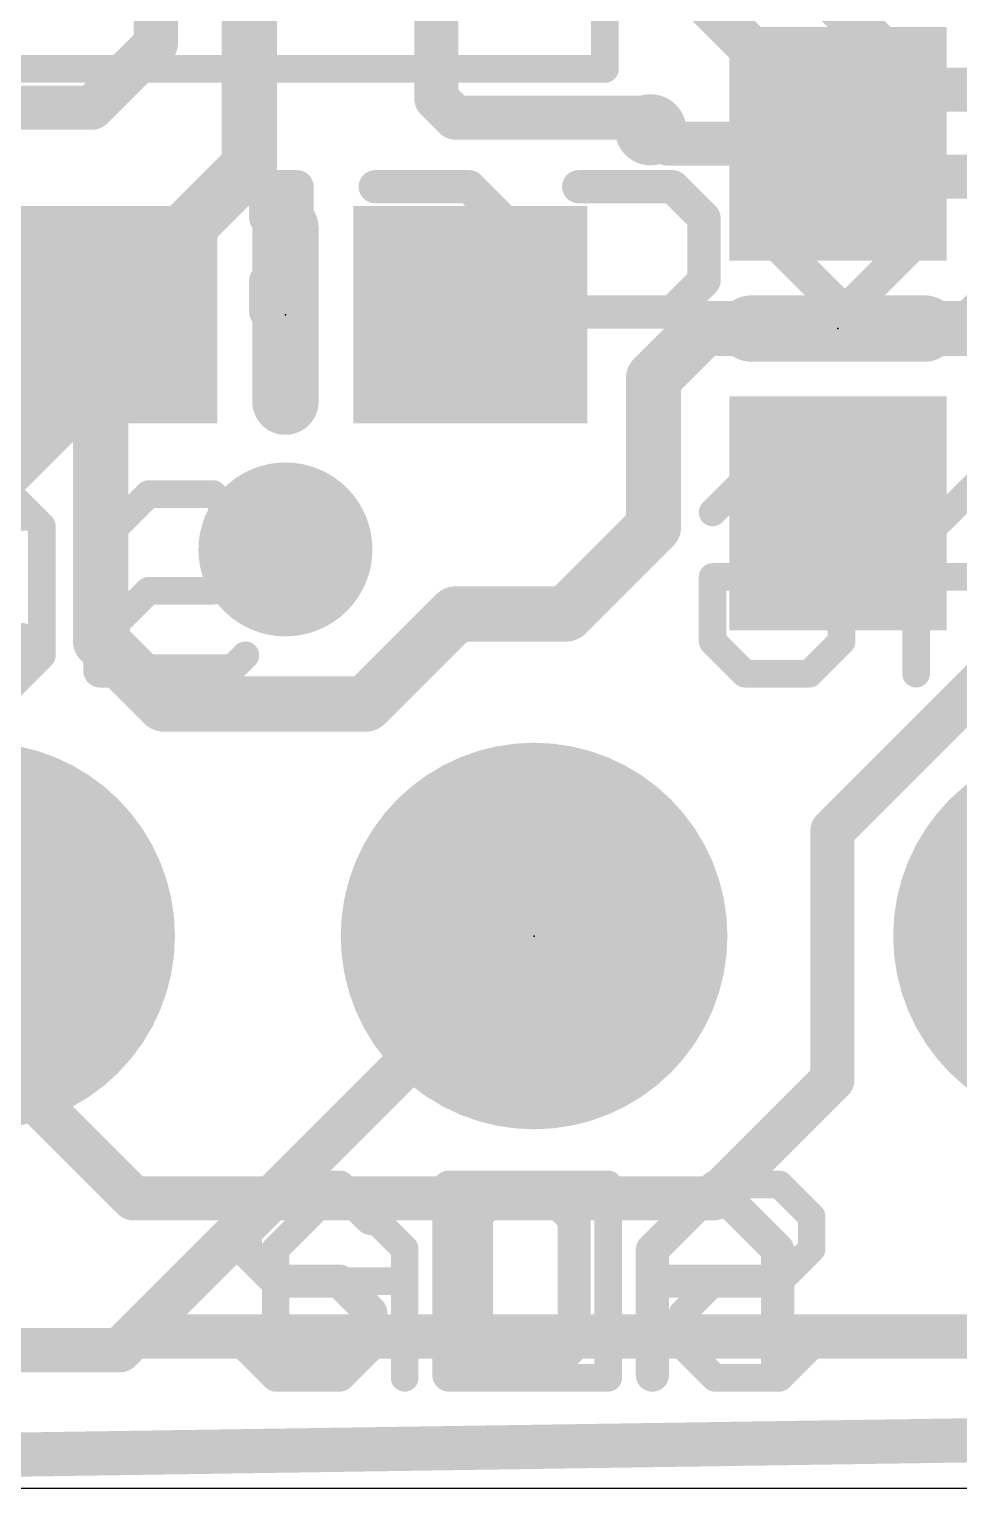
# Model space of a CAD drawing. Extents: x -0.1 to 25.5, y -0.1 to 17.9.
# Drawn here: x 10.38 to 14.65, y -0.1 to 6.71 of the extents above; entities that cross this region are included whole.
import ezdxf

# ---------------------------------------------------------------- set-up
doc = ezdxf.new("R2010")
doc.units = 0
for name, color, linetype in [('1', 12, 'CONTINUOUS'), ('16', 5, 'CONTINUOUS'), ('17', 110, 'CONTINUOUS'), ('18', 110, 'CONTINUOUS'), ('20', 53, 'CONTINUOUS'), ('21', 40, 'CONTINUOUS'), ('22', 6, 'CONTINUOUS'), ('23', 40, 'CONTINUOUS')]:
    doc.layers.add(name, color=color, linetype=linetype)

# ---------------------------------------------------------------- blocks, each defined once
blk = doc.blocks.new('RECT')
blk.add_solid([(-0.5, -0.5), (0.5, -0.5), (-0.5, 0.5), (0.5, 0.5)])
blk = doc.blocks.new('ROUNDP')
at = {"const_width": 0.5}
blk.add_lwpolyline([(0, -0.25, 1), (0, 0.25, 1), (0, -0.25)], format="xyb", dxfattribs=at)
blk = doc.blocks.new('ROUNDV')
at = {"const_width": 0.5}
blk.add_lwpolyline([(0, -0.25, 1), (0, 0.25, 1), (0, -0.25)], format="xyb", dxfattribs=at)

msp = doc.modelspace()

# ---------------------------------------------------------------- linework, layer by layer
at = {"layer": '1'}
for points, const_width in [([(11.391, 6.908), (11.391, 6.0815)], 0.254), ([(10.961, 6.908), (10.961, 6.643)], 0.2032), ([(12.251, 6.908), (12.251, 6.3912)], 0.2032), ([(10.961, 6.643), (10.668, 6.35)], 0.2032), ([(12.251, 6.3912), (12.3383, 6.3039)], 0.2032), ([(10.668, 6.35), (10.0575, 6.35)], 0.2032), ([(12.3383, 6.3039), (13.1997, 6.3039)], 0.2032), ([(13.1997, 6.3039), (13.3196, 6.184)], 0.2032), ([(13.3196, 6.184), (14.097, 6.184)], 0.2032), ([(11.391, 6.0815), (10.707, 5.3975)], 0.254), ([(14.986, 5.6044), (14.7156, 5.334)], 0.254), ([(10.707, 5.119), (10.707, 5.3975)], 0.254), ([(10.707, 5.3975), (10.707, 3.898)], 0.254), ([(13.4785, 5.334), (13.2493, 5.1048)], 0.254), ([(14.7156, 5.334), (13.4785, 5.334)], 0.254), ([(8.89, 3.302), (10.707, 5.119)], 0.254), ([(13.2493, 4.4228), (13.2493, 5.1048)], 0.254), ([(12.8477, 4.0212), (13.2493, 4.4228)], 0.254), ([(11.9253, 3.6068), (12.3397, 4.0212)], 0.254), ([(12.3397, 4.0212), (12.8477, 4.0212)], 0.254), ([(10.707, 3.898), (10.9982, 3.6068)], 0.254), ([(14.8195, 3.7719), (14.0716, 3.024)], 0.2032), ([(10.9982, 3.6068), (11.9253, 3.6068)], 0.254), ([(14.0716, 3.024), (14.0716, 1.8796)], 0.2032), ([(10.8585, 1.3335), (10.16, 2.032)], 0.2032), ([(14.0716, 1.8796), (13.5255, 1.3335)], 0.2032), ([(13.5255, 1.3335), (10.8585, 1.3335)], 0.2032), ([(25.4, 0.381), (0, 0)], 0.2032)]:
    msp.add_lwpolyline(points, dxfattribs=dict(at, const_width=const_width))
for points, const_width in [([(10.9969, 6.6071, 1), (10.9251, 6.6789)], 0.1016), ([(10.9102, 6.643, 1), (11.0118, 6.643)], 0.1016), ([(12.2869, 6.4272, 1), (12.2151, 6.3553)], 0.1016), ([(10.6321, 6.3859, 1), (10.7039, 6.3141)], 0.1016), ([(10.668, 6.2992, 1), (10.668, 6.4008)], 0.1016), ([(12.2002, 6.3912, 1), (12.3018, 6.3912)], 0.1016), ([(12.3383, 6.3547, 1), (12.3383, 6.2531)], 0.1016), ([(13.2357, 6.3398, 1), (13.1638, 6.268)], 0.1016), ([(13.1997, 6.2531, 1), (13.1997, 6.3547)], 0.1016), ([(12.3024, 6.268, 1), (12.3743, 6.3398)], 0.1016), ([(13.3196, 6.2348, 1), (13.3196, 6.1332)], 0.1016), ([(13.2837, 6.1481, 1), (13.3556, 6.2199)], 0.1016), ([(14.097, 6.1332, 1), (14.097, 6.2348)], 0.1016), ([(11.4359, 6.0366, 1), (11.3461, 6.1264)], 0.127), ([(11.3275, 6.0815, 1), (11.4545, 6.0815)], 0.127), ([(10.7705, 5.3975, 1), (10.6435, 5.3975)], 0.127), ([(10.7705, 5.3975, 1), (10.6435, 5.3975)], 0.127), ([(10.6621, 5.4424, 1), (10.7519, 5.3526)], 0.127), ([(13.4785, 5.3975, 1), (13.4785, 5.2705)], 0.127), ([(13.5234, 5.2891, 1), (13.4335, 5.3789)], 0.127), ([(14.6706, 5.3789, 1), (14.7605, 5.2891)], 0.127), ([(10.7519, 5.0741, 1), (10.6621, 5.1639)], 0.127), ([(10.6435, 5.119, 1), (10.7705, 5.119)], 0.127), ([(13.3128, 5.1048, 1), (13.1858, 5.1048)], 0.127), ([(13.2044, 5.1498, 1), (13.2942, 5.0599)], 0.127), ([(13.2942, 4.3779, 1), (13.2044, 4.4677)], 0.127), ([(13.1858, 4.4228, 1), (13.3128, 4.4228)], 0.127), ([(12.3397, 4.0847, 1), (12.3397, 3.9577)], 0.127), ([(12.3846, 3.9763, 1), (12.2948, 4.0661)], 0.127), ([(12.8028, 4.0661, 1), (12.8926, 3.9763)], 0.127), ([(12.8477, 3.9577, 1), (12.8477, 4.0847)], 0.127), ([(10.7519, 3.9429, 1), (10.6621, 3.8531)], 0.127), ([(10.6435, 3.898, 1), (10.7705, 3.898)], 0.127), ([(10.9982, 3.6703, 1), (10.9982, 3.5433)], 0.127), ([(10.9533, 3.5619, 1), (11.0431, 3.6517)], 0.127), ([(11.8804, 3.6517, 1), (11.9702, 3.5619)], 0.127), ([(11.9253, 3.5433, 1), (11.9253, 3.6703)], 0.127), ([(14.1224, 3.024, 1), (14.0208, 3.024)], 0.1016), ([(14.0357, 3.0599, 1), (14.1075, 2.988)], 0.1016), ([(14.1075, 1.8437, 1), (14.0357, 1.9155)], 0.1016), ([(14.0208, 1.8796, 1), (14.1224, 1.8796)], 0.1016), ([(10.8585, 1.3843, 1), (10.8585, 1.2827)], 0.1016), ([(13.5255, 1.2827, 1), (13.5255, 1.3843)], 0.1016), ([(10.8226, 1.2976, 1), (10.8944, 1.3694)], 0.1016), ([(13.4896, 1.3694, 1), (13.5614, 1.2976)], 0.1016)]:
    msp.add_lwpolyline(points, format="xyb", dxfattribs=dict(at, const_width=const_width))
at = {"layer": '16', "const_width": 0.2032}
for points in [[(13.6715, 7.2443), (14.4832, 6.4325)], [(14.2875, 6.0325), (13.155, 7.165)], [(14.4832, 6.4325), (17.4761, 6.4325)], [(15.1683, 6.0325), (14.2875, 6.0325)], [(10.8585, 0.6985), (12.7, 2.54)], [(10.795, 0.635), (10.8585, 0.6985)], [(10.8585, 0.6985), (23.3045, 0.6985)], [(2.54, 0.635), (10.795, 0.635)], [(25.4, 0.381), (0, 0)]]:
    msp.add_lwpolyline(points, dxfattribs=at)
at = {"layer": '16', "const_width": 0.1016}
for points in [[(14.4832, 6.4833, 1), (14.4832, 6.3818)], [(14.4473, 6.3966, 1), (14.5192, 6.4685)], [(14.2875, 6.0833, 1), (14.2875, 5.9817)], [(14.2516, 5.9966, 1), (14.3234, 6.0684)], [(12.7359, 2.5041, 1), (12.6641, 2.5759)], [(10.8585, 0.7493, 1), (10.8585, 0.6477)], [(10.8226, 0.7344, 1), (10.8944, 0.6626)], [(10.8944, 0.6626, 1), (10.8226, 0.7344)], [(10.7591, 0.6709, 1), (10.8309, 0.5991)], [(10.795, 0.5842, 1), (10.795, 0.6858)]]:
    msp.add_lwpolyline(points, format="xyb", dxfattribs=at)
at = {"layer": '20'}
msp.add_line((2.54, 0), (22.86, 0), dxfattribs=at)
at = {"layer": '21'}
for points, const_width in [([(13.026, 9.728), (13.026, 6.528)], 0.127), ([(13.026, 6.528), (9.326, 6.528)], 0.127), ([(11.557, 5.7975), (11.557, 4.9975)], 0.3048), ([(14.497, 5.334), (13.697, 5.334)], 0.3048), ([(10.3447, 4.4795), (10.2006, 4.6235)], 0.1524), ([(10.704, 4.6235), (10.704, 3.7592)], 0.1524), ([(10.2006, 3.7592), (10.3447, 3.9033)], 0.1524), ([(10.704, 3.7592), (11.2802, 3.7592)], 0.1524), ([(11.517, 1.385), (11.3729, 1.241)], 0.1524), ([(11.8051, 1.385), (11.517, 1.385)], 0.1524), ([(11.9491, 1.241), (11.8051, 1.385)], 0.1524), ([(12.3084, 1.385), (12.3084, 0.5207)], 0.1524), ([(12.7406, 1.385), (12.3084, 1.385)], 0.1524), ([(12.8847, 1.241), (12.7406, 1.385)], 0.1524), ([(13.244, 1.0969), (13.5321, 1.385)], 0.1524), ([(13.5321, 1.385), (13.8202, 1.0969)], 0.1524), ([(11.3729, 1.241), (11.3729, 1.0969)], 0.1524), ([(12.8847, 0.6648), (12.8847, 1.241)], 0.1524), ([(11.3729, 1.0969), (11.517, 0.9529)], 0.1524), ([(13.244, 0.5207), (13.244, 1.0969)], 0.1524), ([(13.8202, 1.0969), (13.8202, 0.5207)], 0.1524), ([(11.517, 0.9529), (11.8051, 0.9529)], 0.1524), ([(11.8051, 0.9529), (11.9491, 0.8088)], 0.1524), ([(13.244, 0.9529), (13.8202, 0.9529)], 0.1524), ([(11.9491, 0.8088), (11.9491, 0.6648)], 0.1524), ([(11.517, 0.5207), (11.3729, 0.6648)], 0.1524), ([(11.9491, 0.6648), (11.8051, 0.5207)], 0.1524), ([(12.7406, 0.5207), (12.8847, 0.6648)], 0.1524), ([(11.8051, 0.5207), (11.517, 0.5207)], 0.1524), ([(12.3084, 0.5207), (12.7406, 0.5207)], 0.1524)]:
    msp.add_lwpolyline(points, dxfattribs=dict(at, const_width=const_width))
for points, const_width in [([(12.9942, 6.528, 1), (13.0578, 6.528)], 0.0635), ([(13.026, 6.4963, 1), (13.026, 6.5598)], 0.0635), ([(13.236, 6.148, 1), (13.236, 6.348, 1), (13.236, 6.148)], 0.127), ([(11.6332, 5.7975, 1), (11.4808, 5.7975)], 0.1524), ([(13.697, 5.4102, 1), (13.697, 5.2578)], 0.1524), ([(14.497, 5.2578, 1), (14.497, 5.4102)], 0.1524), ([(11.4808, 4.9975, 1), (11.6332, 4.9975)], 0.1524), ([(10.7421, 4.6235, 1), (10.6659, 4.6235)], 0.0762), ([(10.3177, 4.4525, 1), (10.3716, 4.5064)], 0.0762), ([(10.3716, 3.8763, 1), (10.3177, 3.9302)], 0.0762), ([(10.704, 3.7973, 1), (10.704, 3.7211)], 0.0762), ([(11.2802, 3.7211, 1), (11.2802, 3.7973)], 0.0762), ([(10.6659, 3.7592, 1), (10.7421, 3.7592)], 0.0762), ([(11.517, 1.4231, 1), (11.517, 1.3469)], 0.0762), ([(11.5439, 1.3581, 1), (11.49, 1.412)], 0.0762), ([(11.832, 1.412, 1), (11.7781, 1.3581)], 0.0762), ([(11.8051, 1.3469, 1), (11.8051, 1.4231)], 0.0762), ([(12.3465, 1.385, 1), (12.2703, 1.385)], 0.0762), ([(12.3084, 1.4231, 1), (12.3084, 1.3469)], 0.0762), ([(12.7676, 1.412, 1), (12.7137, 1.3581)], 0.0762), ([(12.7406, 1.3469, 1), (12.7406, 1.4231)], 0.0762), ([(13.559, 1.412, 1), (13.5051, 1.3581)], 0.0762), ([(13.559, 1.3581, 1), (13.5051, 1.412)], 0.0762), ([(11.411, 1.241, 1), (11.3348, 1.241)], 0.0762), ([(11.346, 1.2679, 1), (11.3999, 1.214)], 0.0762), ([(11.9222, 1.214, 1), (11.9761, 1.2679)], 0.0762), ([(12.9228, 1.241, 1), (12.8466, 1.241)], 0.0762), ([(12.8577, 1.214, 1), (12.9116, 1.2679)], 0.0762), ([(11.3999, 1.1239, 1), (11.346, 1.07)], 0.0762), ([(13.217, 1.1239, 1), (13.2709, 1.07)], 0.0762), ([(13.2821, 1.0969, 1), (13.2059, 1.0969)], 0.0762), ([(13.8583, 1.0969, 1), (13.7821, 1.0969)], 0.0762), ([(13.7932, 1.07, 1), (13.8471, 1.1239)], 0.0762), ([(11.3348, 1.0969, 1), (11.411, 1.0969)], 0.0762), ([(11.517, 0.991, 1), (11.517, 0.9148)], 0.0762), ([(11.832, 0.9798, 1), (11.7781, 0.9259)], 0.0762), ([(11.8051, 0.9148, 1), (11.8051, 0.991)], 0.0762), ([(13.244, 0.991, 1), (13.244, 0.9148)], 0.0762), ([(13.8202, 0.9148, 1), (13.8202, 0.991)], 0.0762), ([(11.49, 0.9259, 1), (11.5439, 0.9798)], 0.0762), ([(11.9872, 0.8088, 1), (11.911, 0.8088)], 0.0762), ([(11.9222, 0.7819, 1), (11.9761, 0.8358)], 0.0762), ([(11.3999, 0.6917, 1), (11.346, 0.6378)], 0.0762), ([(11.911, 0.6648, 1), (11.9872, 0.6648)], 0.0762), ([(11.9761, 0.6378, 1), (11.9222, 0.6917)], 0.0762), ([(12.8466, 0.6648, 1), (12.9228, 0.6648)], 0.0762), ([(12.9116, 0.6378, 1), (12.8577, 0.6917)], 0.0762), ([(11.517, 0.5588, 1), (11.517, 0.4826)], 0.0762), ([(11.49, 0.4938, 1), (11.5439, 0.5476)], 0.0762), ([(11.7781, 0.5476, 1), (11.832, 0.4938)], 0.0762), ([(11.8051, 0.4826, 1), (11.8051, 0.5588)], 0.0762), ([(12.3084, 0.5588, 1), (12.3084, 0.4826)], 0.0762), ([(12.2703, 0.5207, 1), (12.3465, 0.5207)], 0.0762), ([(12.7137, 0.5476, 1), (12.7676, 0.4938)], 0.0762), ([(12.7406, 0.4826, 1), (12.7406, 0.5588)], 0.0762), ([(13.2059, 0.5207, 1), (13.2821, 0.5207)], 0.0762), ([(13.7821, 0.5207, 1), (13.8583, 0.5207)], 0.0762)]:
    msp.add_lwpolyline(points, format="xyb", dxfattribs=dict(at, const_width=const_width))
at = {"layer": '22'}
for points, const_width in [([(13.8407, 5.6983), (13.8407, 6.2745)], 0.1524), ([(14.4169, 6.2745), (14.4169, 5.6983)], 0.1524), ([(11.6103, 5.9864), (11.4663, 5.9864)], 0.1524), ([(11.4663, 5.9864), (11.4663, 5.8424)], 0.1524), ([(11.6103, 5.8424), (11.6103, 5.9864)], 0.1524), ([(11.9696, 5.9864), (12.4018, 5.9864)], 0.1524), ([(12.4018, 5.9864), (12.5458, 5.8424)], 0.1524), ([(12.9051, 5.9864), (13.3373, 5.9864)], 0.1524), ([(13.3373, 5.9864), (13.4814, 5.8424)], 0.1524), ([(11.4663, 5.8424), (11.6103, 5.8424)], 0.1524), ([(12.5458, 5.8424), (12.5458, 5.5543)], 0.1524), ([(13.4814, 5.8424), (13.4814, 5.5543)], 0.1524), ([(14.1288, 5.4102), (13.8407, 5.6983)], 0.1524), ([(14.4169, 5.6983), (14.1288, 5.4102)], 0.1524), ([(11.6103, 5.5543), (11.4663, 5.5543)], 0.1524), ([(11.4663, 5.5543), (11.4663, 5.4102)], 0.1524), ([(11.6103, 5.4102), (11.6103, 5.5543)], 0.1524), ([(12.5458, 5.5543), (12.4018, 5.4102)], 0.1524), ([(13.4814, 5.5543), (13.3373, 5.4102)], 0.1524), ([(11.4663, 5.4102), (11.6103, 5.4102)], 0.1524), ([(12.4018, 5.4102), (11.9696, 5.4102)], 0.1524), ([(13.3373, 5.4102), (12.9051, 5.4102)], 0.1524), ([(13.5208, 4.488), (13.6691, 4.6363)], 0.127), ([(13.6691, 4.6363), (13.9657, 4.6363)], 0.127), ([(13.9657, 4.6363), (14.114, 4.488)], 0.127), ([(14.7529, 4.6363), (14.4563, 4.3397)], 0.127), ([(10.289, 4.5728), (10.4373, 4.4245)], 0.127), ([(10.7796, 4.4245), (10.9279, 4.5728)], 0.127), ([(10.9279, 4.5728), (11.2245, 4.5728)], 0.127), ([(11.2245, 4.5728), (11.3728, 4.4245)], 0.127), ([(14.114, 4.488), (14.114, 3.8948)], 0.127), ([(10.4373, 4.4245), (10.4373, 3.8313)], 0.127), ([(11.3728, 4.4245), (11.3728, 4.2762)], 0.127), ([(14.4563, 4.3397), (14.4563, 3.7465)], 0.127), ([(11.3728, 4.2762), (11.2245, 4.1279)], 0.127), ([(13.5208, 3.8948), (13.5208, 4.1914)], 0.127), ([(13.5208, 4.1914), (13.8174, 4.1914)], 0.127), ([(15.0495, 4.1914), (14.4563, 4.1914)], 0.127), ([(10.9279, 4.1279), (10.7796, 3.9796)], 0.127), ([(11.2245, 4.1279), (10.9279, 4.1279)], 0.127), ([(10.7796, 3.9796), (10.7796, 3.8313)], 0.127), ([(13.6691, 3.7465), (13.5208, 3.8948)], 0.127), ([(14.114, 3.8948), (13.9657, 3.7465)], 0.127), ([(10.4373, 3.8313), (10.289, 3.683)], 0.127), ([(10.7796, 3.8313), (10.9279, 3.683)], 0.127), ([(11.2245, 3.683), (11.3728, 3.8313)], 0.127), ([(10.9279, 3.683), (11.2245, 3.683)], 0.127), ([(13.9657, 3.7465), (13.6691, 3.7465)], 0.127), ([(11.8087, 1.3978), (11.5121, 1.1012)], 0.127), ([(12.1052, 1.1012), (11.8087, 1.3978)], 0.127), ([(12.4476, 1.2495), (12.5959, 1.3978)], 0.127), ([(12.5959, 1.3978), (13.0408, 1.3978)], 0.127), ([(13.0408, 1.3978), (13.0408, 0.508)], 0.127), ([(13.3831, 1.2495), (13.5314, 1.3978)], 0.127), ([(13.5314, 1.3978), (13.828, 1.3978)], 0.127), ([(13.828, 1.3978), (13.9763, 1.2495)], 0.127), ([(12.4476, 0.6563), (12.4476, 1.2495)], 0.127), ([(13.9763, 1.2495), (13.9763, 1.1012)], 0.127), ([(11.5121, 1.1012), (11.5121, 0.508)], 0.127), ([(12.1052, 0.508), (12.1052, 1.1012)], 0.127), ([(13.9763, 1.1012), (13.828, 0.9529)], 0.127), ([(12.1052, 0.9529), (11.5121, 0.9529)], 0.127), ([(13.5314, 0.9529), (13.3831, 0.8046)], 0.127), ([(13.828, 0.9529), (13.5314, 0.9529)], 0.127), ([(13.3831, 0.8046), (13.3831, 0.6563)], 0.127), ([(12.5959, 0.508), (12.4476, 0.6563)], 0.127), ([(13.3831, 0.6563), (13.5314, 0.508)], 0.127), ([(13.828, 0.508), (13.9763, 0.6563)], 0.127), ([(13.0408, 0.508), (12.5959, 0.508)], 0.127), ([(13.5314, 0.508), (13.828, 0.508)], 0.127)]:
    msp.add_lwpolyline(points, dxfattribs=dict(at, const_width=const_width))
for points, const_width in [([(13.8788, 6.2745, 1), (13.8026, 6.2745)], 0.0762), ([(14.455, 6.2745, 1), (14.3788, 6.2745)], 0.0762), ([(11.4663, 6.0245, 1), (11.4663, 5.9483)], 0.0762), ([(11.5044, 5.9864, 1), (11.4282, 5.9864)], 0.0762), ([(11.6484, 5.9864, 1), (11.5722, 5.9864)], 0.0762), ([(11.6103, 5.9483, 1), (11.6103, 6.0245)], 0.0762), ([(11.9696, 6.0245, 1), (11.9696, 5.9483)], 0.0762), ([(12.4287, 6.0134, 1), (12.3748, 5.9595)], 0.0762), ([(12.4018, 5.9483, 1), (12.4018, 6.0245)], 0.0762), ([(12.9051, 6.0245, 1), (12.9051, 5.9483)], 0.0762), ([(13.3643, 6.0134, 1), (13.3104, 5.9595)], 0.0762), ([(13.3373, 5.9483, 1), (13.3373, 6.0245)], 0.0762), ([(11.4663, 5.8805, 1), (11.4663, 5.8043)], 0.0762), ([(11.4282, 5.8424, 1), (11.5044, 5.8424)], 0.0762), ([(11.5722, 5.8424, 1), (11.6484, 5.8424)], 0.0762), ([(11.6103, 5.8043, 1), (11.6103, 5.8805)], 0.0762), ([(12.5839, 5.8424, 1), (12.5077, 5.8424)], 0.0762), ([(12.5189, 5.8154, 1), (12.5728, 5.8693)], 0.0762), ([(13.5195, 5.8424, 1), (13.4433, 5.8424)], 0.0762), ([(13.4544, 5.8154, 1), (13.5083, 5.8693)], 0.0762), ([(13.8676, 5.7253, 1), (13.8137, 5.6714)], 0.0762), ([(13.8026, 5.6983, 1), (13.8788, 5.6983)], 0.0762), ([(14.3788, 5.6983, 1), (14.455, 5.6983)], 0.0762), ([(14.4438, 5.6714, 1), (14.3899, 5.7253)], 0.0762), ([(11.4663, 5.5924, 1), (11.4663, 5.5162)], 0.0762), ([(11.5044, 5.5543, 1), (11.4282, 5.5543)], 0.0762), ([(11.6484, 5.5543, 1), (11.5722, 5.5543)], 0.0762), ([(11.6103, 5.5162, 1), (11.6103, 5.5924)], 0.0762), ([(12.5077, 5.5543, 1), (12.5839, 5.5543)], 0.0762), ([(12.5728, 5.5273, 1), (12.5189, 5.5812)], 0.0762), ([(13.4433, 5.5543, 1), (13.5195, 5.5543)], 0.0762), ([(13.5083, 5.5273, 1), (13.4544, 5.5812)], 0.0762), ([(11.4663, 5.4483, 1), (11.4663, 5.3721)], 0.0762), ([(11.4282, 5.4102, 1), (11.5044, 5.4102)], 0.0762), ([(11.5722, 5.4102, 1), (11.6484, 5.4102)], 0.0762), ([(11.6103, 5.3721, 1), (11.6103, 5.4483)], 0.0762), ([(11.9696, 5.4483, 1), (11.9696, 5.3721)], 0.0762), ([(12.3748, 5.4371, 1), (12.4287, 5.3833)], 0.0762), ([(12.4018, 5.3721, 1), (12.4018, 5.4483)], 0.0762), ([(12.9051, 5.4483, 1), (12.9051, 5.3721)], 0.0762), ([(13.3104, 5.4371, 1), (13.3643, 5.3833)], 0.0762), ([(13.3373, 5.3721, 1), (13.3373, 5.4483)], 0.0762), ([(14.1018, 5.4371, 1), (14.1557, 5.3833)], 0.0762), ([(14.1018, 5.3833, 1), (14.1557, 5.4371)], 0.0762), ([(13.6691, 4.668, 1), (13.6691, 4.6045)], 0.0635), ([(13.6916, 4.6138, 1), (13.6467, 4.6587)], 0.0635), ([(13.9881, 4.6587, 1), (13.9432, 4.6138)], 0.0635), ([(13.9657, 4.6045, 1), (13.9657, 4.668)], 0.0635), ([(10.9279, 4.6045, 1), (10.9279, 4.541)], 0.0635), ([(10.9504, 4.5503, 1), (10.9054, 4.5952)], 0.0635), ([(11.2469, 4.5952, 1), (11.202, 4.5503)], 0.0635), ([(11.2245, 4.541, 1), (11.2245, 4.6045)], 0.0635), ([(13.4984, 4.5104, 1), (13.5433, 4.4655)], 0.0635), ([(14.1457, 4.488, 1), (14.0822, 4.488)], 0.0635), ([(14.0915, 4.4655, 1), (14.1364, 4.5104)], 0.0635), ([(10.469, 4.4245, 1), (10.4055, 4.4245)], 0.0635), ([(10.4148, 4.402, 1), (10.4597, 4.4469)], 0.0635), ([(10.7572, 4.4469, 1), (10.8021, 4.402)], 0.0635), ([(11.4045, 4.4245, 1), (11.341, 4.4245)], 0.0635), ([(11.3503, 4.402, 1), (11.3952, 4.4469)], 0.0635), ([(14.4881, 4.3397, 1), (14.4246, 4.3397)], 0.0635), ([(14.4339, 4.3621, 1), (14.4788, 4.3172)], 0.0635), ([(11.341, 4.2762, 1), (11.4045, 4.2762)], 0.0635), ([(11.3952, 4.2537, 1), (11.3503, 4.2986)], 0.0635), ([(13.5526, 4.1914, 1), (13.4891, 4.1914)], 0.0635), ([(13.5208, 4.2231, 1), (13.5208, 4.1596)], 0.0635), ([(13.8174, 4.1596, 1), (13.8174, 4.2231)], 0.0635), ([(14.4563, 4.2231, 1), (14.4563, 4.1596)], 0.0635), ([(10.9279, 4.1596, 1), (10.9279, 4.0961)], 0.0635), ([(10.9504, 4.1054, 1), (10.9054, 4.1503)], 0.0635), ([(11.202, 4.1503, 1), (11.2469, 4.1054)], 0.0635), ([(11.2245, 4.0961, 1), (11.2245, 4.1596)], 0.0635), ([(10.8114, 3.9796, 1), (10.7479, 3.9796)], 0.0635), ([(10.7572, 4.002, 1), (10.8021, 3.9571)], 0.0635), ([(13.5433, 3.9172, 1), (13.4984, 3.8723)], 0.0635), ([(14.1364, 3.8723, 1), (14.0915, 3.9172)], 0.0635), ([(10.4597, 3.8088, 1), (10.4148, 3.8537)], 0.0635), ([(10.8021, 3.8537, 1), (10.7572, 3.8088)], 0.0635), ([(11.3952, 3.8088, 1), (11.3503, 3.8537)], 0.0635), ([(13.4891, 3.8948, 1), (13.5526, 3.8948)], 0.0635), ([(14.0822, 3.8948, 1), (14.1457, 3.8948)], 0.0635), ([(10.4055, 3.8313, 1), (10.469, 3.8313)], 0.0635), ([(10.7479, 3.8313, 1), (10.8114, 3.8313)], 0.0635), ([(10.9279, 3.7148, 1), (10.9279, 3.6513)], 0.0635), ([(11.2245, 3.6513, 1), (11.2245, 3.7148)], 0.0635), ([(13.6691, 3.7783, 1), (13.6691, 3.7147)], 0.0635), ([(13.6467, 3.724, 1), (13.6916, 3.769)], 0.0635), ([(13.9432, 3.769, 1), (13.9881, 3.724)], 0.0635), ([(13.9657, 3.7147, 1), (13.9657, 3.7783)], 0.0635), ([(14.4246, 3.7465, 1), (14.4881, 3.7465)], 0.0635), ([(10.9054, 3.6605, 1), (10.9504, 3.7055)], 0.0635), ([(11.202, 3.7055, 1), (11.2469, 3.6605)], 0.0635), ([(11.8311, 1.4202, 1), (11.7862, 1.3753)], 0.0635), ([(11.8311, 1.3753, 1), (11.7862, 1.4202)], 0.0635), ([(12.5959, 1.4295, 1), (12.5959, 1.366)], 0.0635), ([(12.6183, 1.3753, 1), (12.5734, 1.4202)], 0.0635), ([(13.0725, 1.3978, 1), (13.009, 1.3978)], 0.0635), ([(13.0408, 1.366, 1), (13.0408, 1.4295)], 0.0635), ([(13.5314, 1.4295, 1), (13.5314, 1.366)], 0.0635), ([(13.5539, 1.3753, 1), (13.5089, 1.4202)], 0.0635), ([(13.8504, 1.4202, 1), (13.8055, 1.3753)], 0.0635), ([(13.828, 1.366, 1), (13.828, 1.4295)], 0.0635), ([(12.4793, 1.2495, 1), (12.4158, 1.2495)], 0.0635), ([(12.4251, 1.2719, 1), (12.47, 1.227)], 0.0635), ([(13.3607, 1.2719, 1), (13.4056, 1.227)], 0.0635), ([(14.008, 1.2495, 1), (13.9445, 1.2495)], 0.0635), ([(13.9538, 1.227, 1), (13.9987, 1.2719)], 0.0635), ([(11.5438, 1.1012, 1), (11.4803, 1.1012)], 0.0635), ([(12.137, 1.1012, 1), (12.0735, 1.1012)], 0.0635), ([(13.9987, 1.0787, 1), (13.9538, 1.1236)], 0.0635), ([(11.4896, 1.1236, 1), (11.5345, 1.0787)], 0.0635), ([(12.0828, 1.0787, 1), (12.1277, 1.1236)], 0.0635), ([(13.9445, 1.1012, 1), (14.008, 1.1012)], 0.0635), ([(11.5121, 0.9846, 1), (11.5121, 0.9211)], 0.0635), ([(12.1052, 0.9211, 1), (12.1052, 0.9846)], 0.0635), ([(13.5314, 0.9846, 1), (13.5314, 0.9211)], 0.0635), ([(13.5539, 0.9304, 1), (13.5089, 0.9753)], 0.0635), ([(13.8055, 0.9753, 1), (13.8504, 0.9304)], 0.0635), ([(13.828, 0.9211, 1), (13.828, 0.9846)], 0.0635), ([(13.4149, 0.8046, 1), (13.3514, 0.8046)], 0.0635), ([(13.3607, 0.827, 1), (13.4056, 0.7821)], 0.0635), ([(12.47, 0.6787, 1), (12.4251, 0.6338)], 0.0635), ([(12.4158, 0.6563, 1), (12.4793, 0.6563)], 0.0635), ([(13.4056, 0.6787, 1), (13.3607, 0.6338)], 0.0635), ([(13.3514, 0.6563, 1), (13.4149, 0.6563)], 0.0635), ([(13.9987, 0.6338, 1), (13.9538, 0.6787)], 0.0635), ([(12.5959, 0.5397, 1), (12.5959, 0.4763)], 0.0635), ([(12.5734, 0.4855, 1), (12.6183, 0.5305)], 0.0635), ([(13.0408, 0.4763, 1), (13.0408, 0.5397)], 0.0635), ([(13.5314, 0.5397, 1), (13.5314, 0.4763)], 0.0635), ([(13.5089, 0.4855, 1), (13.5539, 0.5305)], 0.0635), ([(13.8055, 0.5305, 1), (13.8504, 0.4855)], 0.0635), ([(13.828, 0.4763, 1), (13.828, 0.5397)], 0.0635), ([(11.4803, 0.508, 1), (11.5438, 0.508)], 0.0635), ([(12.0735, 0.508, 1), (12.137, 0.508)], 0.0635), ([(13.009, 0.508, 1), (13.0725, 0.508)], 0.0635)]:
    msp.add_lwpolyline(points, format="xyb", dxfattribs=dict(at, const_width=const_width))
at = {"layer": '23'}
for p in [(11.557, 5.3975), (14.097, 5.334), (12.7, 2.54)]:
    msp.add_point(p, dxfattribs=at)

# ---------------------------------------------------------------- block references
at = {"layer": '1', "xscale": 1.075, "rotation": 270}
for p in [(14.097, 6.184), (14.097, 4.484)]:
    msp.add_blockref('RECT', p, dxfattribs=at)
at = {"layer": '1', "xscale": 1.075}
for p in [(10.707, 5.3975), (12.407, 5.3975)]:
    msp.add_blockref('RECT', p, dxfattribs=at)
at = {"layer": '17', "xscale": 1.778, "yscale": 1.778, "rotation": 270}
for p in [(10.16, 2.54), (10.16, 2.54), (12.7, 2.54), (12.7, 2.54), (15.24, 2.54), (15.24, 2.54)]:
    msp.add_blockref('ROUNDP', p, dxfattribs=at)
at = {"layer": '18', "xscale": 0.8001, "yscale": 0.8001}
msp.add_blockref('ROUNDV', (11.557, 4.318), dxfattribs=at)
msp.add_blockref('ROUNDV', (11.557, 4.318), dxfattribs=at)

doc.saveas('drawing.dxf')
